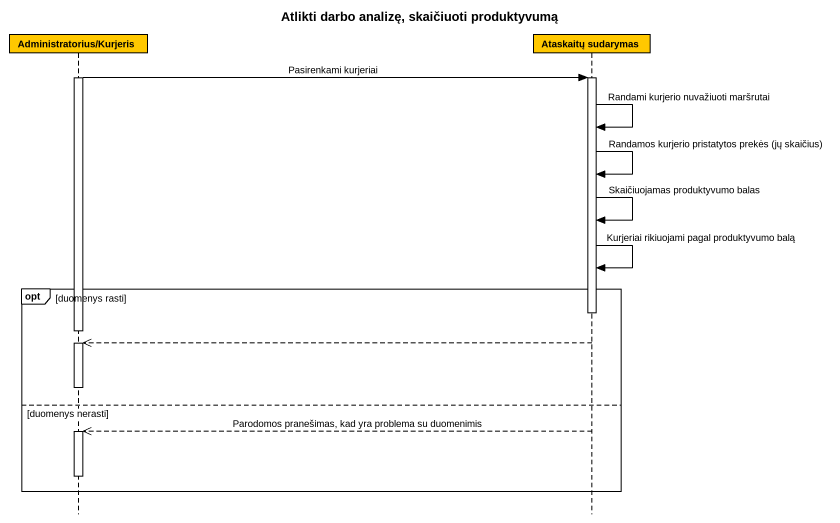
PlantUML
@startuml
title Atlikti darbo analizę, skaičiuoti produktyvumą
hide footbox
participant "Administratorius/Kurjeris" as Administratorius_Kurjeris #FFC800
participant "Ataskaitų sudarymas" as Ataskaitų_sudarymas #FFC800

activate Administratorius_Kurjeris
Administratorius_Kurjeris -> Ataskaitų_sudarymas : Pasirenkami kurjeriai
activate Ataskaitų_sudarymas
Ataskaitų_sudarymas -> Ataskaitų_sudarymas : Randami kurjerio nuvažiuoti maršrutai
Ataskaitų_sudarymas -> Ataskaitų_sudarymas : Randamos kurjerio pristatytos prekės (jų skaičius)
Ataskaitų_sudarymas -> Ataskaitų_sudarymas : Skaičiuojamas produktyvumo balas
Ataskaitų_sudarymas -> Ataskaitų_sudarymas : Kurjeriai rikiuojami pagal produktyvumo balą
opt duomenys rasti
  deactivate Ataskaitų_sudarymas
  deactivate Administratorius_Kurjeris
  Ataskaitų_sudarymas -->> Administratorius_Kurjeris
  activate Administratorius_Kurjeris
  deactivate Administratorius_Kurjeris
else duomenys nerasti
  Ataskaitų_sudarymas -->> Administratorius_Kurjeris : Parodomos pranešimas, kad yra problema su duomenimis
  activate Administratorius_Kurjeris
  deactivate Administratorius_Kurjeris
end
@enduml
